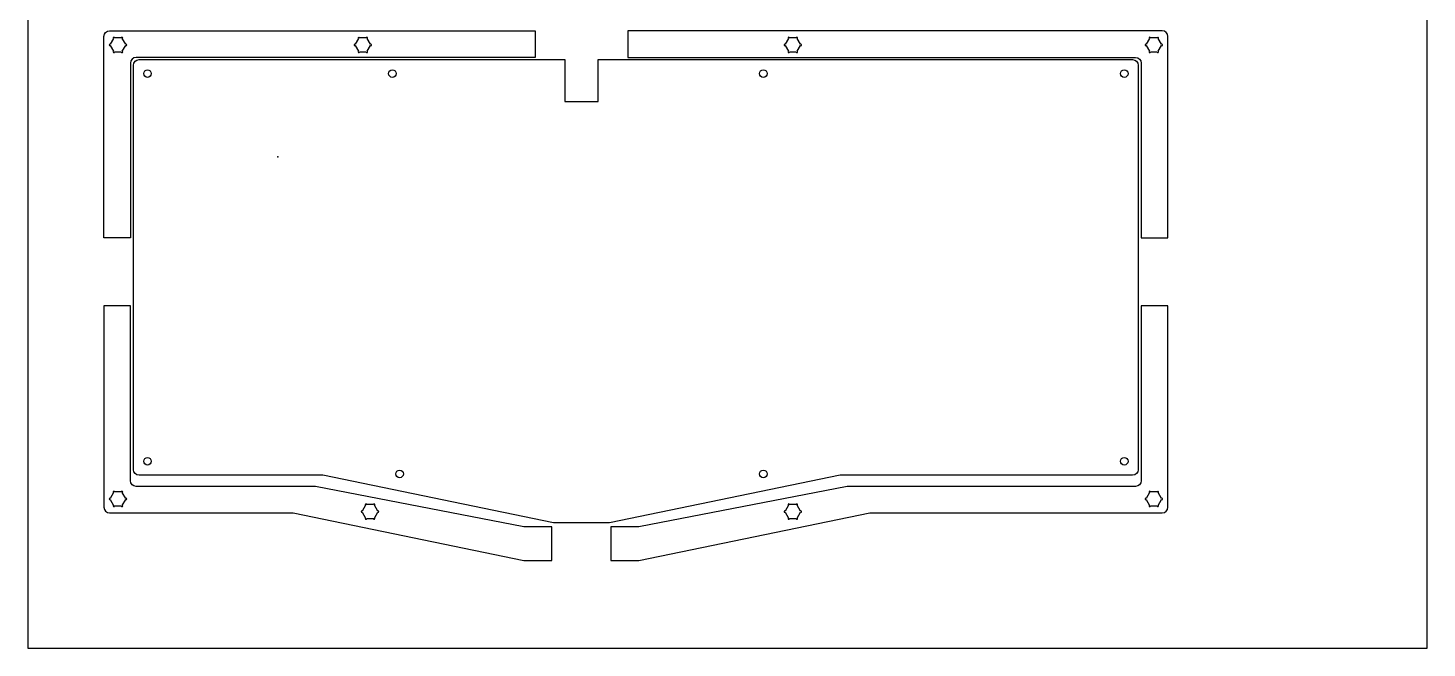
# Model space of a CAD drawing. Header units: centimetres. Extents: x -8.9 to 41.1, y -17.6 to 32.4.
# Drawn here: x -8.9 to 41.1, y -17.6 to 4.6 of the extents above; entities that cross this region are included whole.
import ezdxf

# ---------------------------------------------------------------- set-up
doc = ezdxf.new("R2010")
doc.units = ezdxf.units.CM
doc.header["$MEASUREMENT"] = 0
doc.layers.add('lasercut_adelheid_lopro v1_case', color=7, linetype='Continuous')
doc.layers.add('lasercut_adelheid_lopro v1_scale 500mm', color=7, linetype='Continuous')

msp = doc.modelspace()

# ---------------------------------------------------------------- linework, layer by layer
at = {"layer": 'lasercut_adelheid_lopro v1_case'}
for p, q in [((-6.017, 4.506), (9.193, 4.506)), ((9.193, 4.506), (9.193, 3.556)), ((12.504, 4.506), (12.504, 3.556)), ((31.603, 4.506), (12.504, 4.506)), ((-6.217, -2.892), (-6.217, 4.306)), ((-5.873, 4.235), (-5.993, 4.028)), ((-5.597, 4.256), (-5.836, 4.256)), ((-5.44, 4.028), (-5.56, 4.235)), ((2.88, 4.235), (2.76, 4.028)), ((3.156, 4.256), (2.917, 4.256)), ((3.313, 4.028), (3.193, 4.235)), ((18.248, 4.235), (18.128, 4.028)), ((18.524, 4.256), (18.285, 4.256)), ((18.681, 4.028), (18.561, 4.235)), ((31.147, 4.235), (31.027, 4.028)), ((31.423, 4.256), (31.184, 4.256)), ((31.58, 4.028), (31.46, 4.235)), ((31.803, -2.892), (31.803, 4.306)), ((-5.993, 3.985), (-5.873, 3.778)), ((-5.836, 3.756), (-5.597, 3.756)), ((-5.56, 3.778), (-5.44, 3.985)), ((9.193, 3.556), (-5.067, 3.556)), ((2.76, 3.985), (2.88, 3.778)), ((2.917, 3.756), (3.156, 3.756)), ((3.193, 3.778), (3.313, 3.985)), ((12.504, 3.556), (30.653, 3.556)), ((18.128, 3.985), (18.248, 3.778)), ((18.285, 3.756), (18.524, 3.756)), ((18.561, 3.778), (18.681, 3.985)), ((31.027, 3.985), (31.147, 3.778)), ((31.184, 3.756), (31.423, 3.756)), ((31.46, 3.778), (31.58, 3.985)), ((-5.267, 3.356), (-5.267, -2.892)), ((-5.161, -11.181), (-5.161, 3.278)), ((-4.961, 3.478), (10.249, 3.478)), ((10.249, 3.478), (10.249, 1.978)), ((11.449, 1.978), (11.449, 3.478)), ((11.449, 3.478), (30.548, 3.478)), ((30.748, 3.278), (30.748, -11.181)), ((30.853, 3.356), (30.853, -2.892)), ((10.249, 1.978), (11.449, 1.978)), ((-5.267, -2.892), (-6.217, -2.892)), ((30.853, -2.892), (31.803, -2.892)), ((-6.217, -5.329), (-6.217, -12.527)), ((-5.267, -5.329), (-6.217, -5.329)), ((-5.267, -11.577), (-5.267, -5.329)), ((31.803, -5.329), (30.853, -5.329)), ((30.853, -5.329), (30.853, -11.577)), ((31.803, -12.527), (31.803, -5.329)), ((1.602, -11.381), (-4.961, -11.381)), ((9.849, -13.081), (1.602, -11.381)), ((20.095, -11.381), (11.849, -13.081)), ((30.548, -11.381), (20.095, -11.381)), ((-5.873, -11.999), (-5.993, -12.206)), ((-5.597, -11.977), (-5.836, -11.977)), ((-5.44, -12.206), (-5.56, -11.999)), ((1.347, -11.777), (-5.067, -11.777)), ((8.793, -13.229), (1.347, -11.777)), ((20.35, -11.777), (12.904, -13.229)), ((30.653, -11.777), (20.35, -11.777)), ((31.147, -11.998), (31.027, -12.206)), ((31.423, -11.977), (31.184, -11.977)), ((31.58, -12.206), (31.46, -11.998)), ((-5.993, -12.249), (-5.873, -12.456)), ((-5.836, -12.477), (-5.597, -12.477)), ((-5.56, -12.456), (-5.44, -12.249)), ((3.136, -12.452), (3.017, -12.66)), ((3.412, -12.431), (3.174, -12.431)), ((3.569, -12.66), (3.45, -12.452)), ((18.248, -12.452), (18.128, -12.66)), ((18.524, -12.431), (18.285, -12.431)), ((18.681, -12.66), (18.561, -12.452)), ((31.027, -12.248), (31.147, -12.456)), ((31.184, -12.477), (31.423, -12.477)), ((31.46, -12.456), (31.58, -12.248)), ((-6.017, -12.727), (0.547, -12.727)), ((0.547, -12.727), (8.793, -14.428)), ((3.017, -12.702), (3.136, -12.91)), ((3.174, -12.931), (3.412, -12.931)), ((3.45, -12.91), (3.569, -12.702)), ((12.904, -14.427), (21.15, -12.727)), ((18.128, -12.702), (18.248, -12.91)), ((18.285, -12.931), (18.524, -12.931)), ((18.561, -12.91), (18.681, -12.702)), ((21.15, -12.727), (31.603, -12.727)), ((9.793, -13.229), (8.793, -13.229)), ((9.793, -14.428), (9.793, -13.229)), ((11.849, -13.081), (9.849, -13.081)), ((11.904, -13.229), (11.904, -14.427)), ((12.904, -13.229), (11.904, -13.229)), ((8.793, -14.428), (9.793, -14.428)), ((11.904, -14.427), (12.904, -14.427))]:
    msp.add_line(p, q, dxfattribs=at)
for points in [[(-6.217, 4.306), (-6.217, 4.417), (-6.127, 4.506), (-6.017, 4.506)], [(31.803, 4.306), (31.803, 4.417), (31.714, 4.506), (31.603, 4.506)], [(-5.428, 4.031), (-5.433, 4.031), (-5.437, 4.03), (-5.44, 4.028)], [(3.325, 4.031), (3.321, 4.031), (3.317, 4.03), (3.313, 4.028)], [(18.693, 4.031), (18.688, 4.031), (18.684, 4.03), (18.681, 4.028)], [(31.592, 4.031), (31.587, 4.031), (31.583, 4.03), (31.58, 4.028)], [(-5.067, 3.556), (-5.177, 3.556), (-5.267, 3.467), (-5.267, 3.356)], [(30.653, 3.556), (30.764, 3.556), (30.853, 3.467), (30.853, 3.356)], [(-5.161, 3.278), (-5.161, 3.388), (-5.072, 3.478), (-4.961, 3.478)], [(-4.796, 2.978), (-4.796, 3.052), (-4.735, 3.113), (-4.661, 3.113)], [(-4.661, 3.113), (-4.587, 3.113), (-4.526, 3.052), (-4.526, 2.978)], [(3.957, 2.978), (3.957, 3.052), (4.018, 3.113), (4.092, 3.113)], [(4.092, 3.113), (4.167, 3.113), (4.227, 3.052), (4.227, 2.978)], [(17.214, 2.978), (17.214, 3.052), (17.274, 3.113), (17.349, 3.113)], [(17.349, 3.113), (17.423, 3.113), (17.484, 3.052), (17.484, 2.978)], [(30.113, 2.978), (30.113, 3.052), (30.173, 3.113), (30.248, 3.113)], [(30.248, 3.113), (30.322, 3.113), (30.383, 3.052), (30.383, 2.978)], [(30.548, 3.478), (30.658, 3.478), (30.748, 3.388), (30.748, 3.278)], [(-4.661, 2.843), (-4.735, 2.843), (-4.796, 2.903), (-4.796, 2.978)], [(-4.526, 2.978), (-4.526, 2.903), (-4.587, 2.843), (-4.661, 2.843)], [(4.092, 2.843), (4.018, 2.843), (3.957, 2.903), (3.957, 2.978)], [(4.227, 2.978), (4.227, 2.903), (4.167, 2.843), (4.092, 2.843)], [(17.349, 2.843), (17.274, 2.843), (17.214, 2.903), (17.214, 2.978)], [(17.484, 2.978), (17.484, 2.903), (17.423, 2.843), (17.349, 2.843)], [(30.248, 2.843), (30.173, 2.843), (30.113, 2.903), (30.113, 2.978)], [(30.383, 2.978), (30.383, 2.903), (30.322, 2.843), (30.248, 2.843)], [(-4.796, -10.881), (-4.796, -10.807), (-4.735, -10.746), (-4.661, -10.746)], [(-4.661, -11.016), (-4.735, -11.016), (-4.796, -10.955), (-4.796, -10.881)], [(-4.661, -10.746), (-4.587, -10.746), (-4.526, -10.807), (-4.526, -10.881)], [(-4.526, -10.881), (-4.526, -10.955), (-4.587, -11.016), (-4.661, -11.016)], [(30.113, -10.881), (30.113, -10.807), (30.173, -10.746), (30.248, -10.746)], [(30.248, -11.016), (30.173, -11.016), (30.113, -10.955), (30.113, -10.881)], [(30.248, -10.746), (30.322, -10.746), (30.383, -10.807), (30.383, -10.881)], [(30.383, -10.881), (30.383, -10.955), (30.322, -11.016), (30.248, -11.016)], [(-4.961, -11.381), (-5.072, -11.381), (-5.161, -11.292), (-5.161, -11.181)], [(4.214, -11.335), (4.214, -11.261), (4.274, -11.2), (4.349, -11.2)], [(4.349, -11.47), (4.274, -11.47), (4.214, -11.409), (4.214, -11.335)], [(4.349, -11.2), (4.423, -11.2), (4.484, -11.261), (4.484, -11.335)], [(4.484, -11.335), (4.484, -11.409), (4.423, -11.47), (4.349, -11.47)], [(17.214, -11.335), (17.214, -11.261), (17.274, -11.2), (17.349, -11.2)], [(17.349, -11.47), (17.274, -11.47), (17.214, -11.409), (17.214, -11.335)], [(17.349, -11.2), (17.423, -11.2), (17.484, -11.261), (17.484, -11.335)], [(17.484, -11.335), (17.484, -11.409), (17.423, -11.47), (17.349, -11.47)], [(30.748, -11.181), (30.748, -11.292), (30.658, -11.381), (30.548, -11.381)], [(-5.067, -11.777), (-5.177, -11.777), (-5.267, -11.688), (-5.267, -11.577)], [(30.853, -11.577), (30.853, -11.688), (30.764, -11.777), (30.653, -11.777)], [(-5.428, -12.202), (-5.433, -12.202), (-5.437, -12.204), (-5.44, -12.206)], [(31.592, -12.202), (31.587, -12.202), (31.583, -12.204), (31.58, -12.206)], [(-6.217, -12.527), (-6.217, -12.638), (-6.127, -12.727), (-6.017, -12.727)], [(3.582, -12.656), (3.577, -12.656), (3.573, -12.658), (3.569, -12.66)], [(18.693, -12.656), (18.688, -12.656), (18.684, -12.658), (18.681, -12.66)], [(31.603, -12.727), (31.714, -12.727), (31.803, -12.638), (31.803, -12.527)]]:
    msp.add_open_spline(points, degree=3, dxfattribs=at)
for points, knots in [([(-5.993, 4.028), (-5.997, 4.03), (-6.001, 4.031), (-6.005, 4.031), (-6.019, 4.031), (-6.03, 4.02), (-6.03, 4.006), (-6.03, 3.992), (-6.019, 3.981), (-6.005, 3.981), (-6.001, 3.981), (-5.997, 3.983), (-5.993, 3.985)], [10, 10, 10, 10, 11, 11, 11, 12, 12, 12, 13, 13, 13, 14, 14, 14, 14]), ([(-5.836, 4.256), (-5.836, 4.27), (-5.847, 4.281), (-5.875, 4.281), (-5.886, 4.27), (-5.886, 4.256), (-5.886, 4.247), (-5.881, 4.239), (-5.873, 4.235)], [6, 6, 6, 6, 7, 7, 8, 8, 8, 9, 9, 9, 9]), ([(-5.56, 4.235), (-5.553, 4.239), (-5.547, 4.247), (-5.547, 4.256), (-5.547, 4.27), (-5.559, 4.281), (-5.572, 4.281), (-5.586, 4.281), (-5.597, 4.27), (-5.597, 4.256)], [2, 2, 2, 2, 3, 3, 3, 4, 4, 4, 5, 5, 5, 5]), ([(-5.44, 3.985), (-5.437, 3.983), (-5.433, 3.981), (-5.428, 3.981), (-5.414, 3.981), (-5.403, 3.992), (-5.403, 4.006), (-5.403, 4.02), (-5.414, 4.031), (-5.428, 4.031)], [23, 23, 23, 23, 24, 24, 24, 25, 25, 25, 26, 26, 26, 26]), ([(2.76, 4.028), (2.757, 4.03), (2.753, 4.031), (2.748, 4.031), (2.734, 4.031), (2.723, 4.02), (2.723, 4.006), (2.723, 3.992), (2.734, 3.981), (2.748, 3.981), (2.753, 3.981), (2.757, 3.983), (2.76, 3.985)], [10, 10, 10, 10, 11, 11, 11, 12, 12, 12, 13, 13, 13, 14, 14, 14, 14]), ([(2.917, 4.256), (2.917, 4.27), (2.906, 4.281), (2.879, 4.281), (2.867, 4.27), (2.867, 4.256), (2.867, 4.247), (2.873, 4.239), (2.88, 4.235)], [6, 6, 6, 6, 7, 7, 8, 8, 8, 9, 9, 9, 9]), ([(3.193, 4.235), (3.201, 4.239), (3.206, 4.247), (3.206, 4.256), (3.206, 4.27), (3.195, 4.281), (3.181, 4.281), (3.167, 4.281), (3.156, 4.27), (3.156, 4.256)], [2, 2, 2, 2, 3, 3, 3, 4, 4, 4, 5, 5, 5, 5]), ([(3.313, 3.985), (3.317, 3.983), (3.321, 3.981), (3.325, 3.981), (3.339, 3.981), (3.35, 3.992), (3.35, 4.006), (3.35, 4.02), (3.339, 4.031), (3.325, 4.031)], [23, 23, 23, 23, 24, 24, 24, 25, 25, 25, 26, 26, 26, 26]), ([(18.128, 4.028), (18.124, 4.03), (18.12, 4.031), (18.116, 4.031), (18.102, 4.031), (18.091, 4.02), (18.091, 4.006), (18.091, 3.992), (18.102, 3.981), (18.116, 3.981), (18.12, 3.981), (18.124, 3.983), (18.128, 3.985)], [10, 10, 10, 10, 11, 11, 11, 12, 12, 12, 13, 13, 13, 14, 14, 14, 14]), ([(18.285, 4.256), (18.285, 4.27), (18.274, 4.281), (18.246, 4.281), (18.235, 4.27), (18.235, 4.256), (18.235, 4.247), (18.24, 4.239), (18.248, 4.235)], [6, 6, 6, 6, 7, 7, 8, 8, 8, 9, 9, 9, 9]), ([(18.561, 4.235), (18.568, 4.239), (18.574, 4.247), (18.574, 4.256), (18.574, 4.27), (18.562, 4.281), (18.549, 4.281), (18.535, 4.281), (18.524, 4.27), (18.524, 4.256)], [2, 2, 2, 2, 3, 3, 3, 4, 4, 4, 5, 5, 5, 5]), ([(18.681, 3.985), (18.684, 3.983), (18.688, 3.981), (18.693, 3.981), (18.707, 3.981), (18.718, 3.992), (18.718, 4.006), (18.718, 4.02), (18.707, 4.031), (18.693, 4.031)], [23, 23, 23, 23, 24, 24, 24, 25, 25, 25, 26, 26, 26, 26]), ([(31.027, 4.028), (31.023, 4.03), (31.019, 4.031), (31.015, 4.031), (31.001, 4.031), (30.99, 4.02), (30.99, 4.006), (30.99, 3.992), (31.001, 3.981), (31.015, 3.981), (31.019, 3.981), (31.023, 3.983), (31.027, 3.985)], [10, 10, 10, 10, 11, 11, 11, 12, 12, 12, 13, 13, 13, 14, 14, 14, 14]), ([(31.184, 4.256), (31.184, 4.27), (31.173, 4.281), (31.145, 4.281), (31.134, 4.27), (31.134, 4.256), (31.134, 4.247), (31.139, 4.239), (31.147, 4.235)], [6, 6, 6, 6, 7, 7, 8, 8, 8, 9, 9, 9, 9]), ([(31.46, 4.235), (31.467, 4.239), (31.473, 4.247), (31.473, 4.256), (31.473, 4.27), (31.461, 4.281), (31.448, 4.281), (31.434, 4.281), (31.423, 4.27), (31.423, 4.256)], [2, 2, 2, 2, 3, 3, 3, 4, 4, 4, 5, 5, 5, 5]), ([(31.58, 3.985), (31.583, 3.983), (31.587, 3.981), (31.592, 3.981), (31.606, 3.981), (31.617, 3.992), (31.617, 4.006), (31.617, 4.02), (31.606, 4.031), (31.592, 4.031)], [23, 23, 23, 23, 24, 24, 24, 25, 25, 25, 26, 26, 26, 26]), ([(-5.873, 3.778), (-5.881, 3.773), (-5.886, 3.765), (-5.886, 3.756), (-5.886, 3.742), (-5.875, 3.731), (-5.847, 3.731), (-5.836, 3.742), (-5.836, 3.756)], [15, 15, 15, 15, 16, 16, 16, 17, 17, 18, 18, 18, 18]), ([(-5.597, 3.756), (-5.597, 3.742), (-5.586, 3.731), (-5.572, 3.731), (-5.559, 3.731), (-5.547, 3.742), (-5.547, 3.756), (-5.547, 3.765), (-5.553, 3.773), (-5.56, 3.778)], [19, 19, 19, 19, 20, 20, 20, 21, 21, 21, 22, 22, 22, 22]), ([(2.88, 3.778), (2.873, 3.773), (2.867, 3.765), (2.867, 3.756), (2.867, 3.742), (2.879, 3.731), (2.906, 3.731), (2.917, 3.742), (2.917, 3.756)], [15, 15, 15, 15, 16, 16, 16, 17, 17, 18, 18, 18, 18]), ([(3.156, 3.756), (3.156, 3.742), (3.167, 3.731), (3.181, 3.731), (3.195, 3.731), (3.206, 3.742), (3.206, 3.756), (3.206, 3.765), (3.201, 3.773), (3.193, 3.778)], [19, 19, 19, 19, 20, 20, 20, 21, 21, 21, 22, 22, 22, 22]), ([(18.248, 3.778), (18.24, 3.773), (18.235, 3.765), (18.235, 3.756), (18.235, 3.742), (18.246, 3.731), (18.274, 3.731), (18.285, 3.742), (18.285, 3.756)], [15, 15, 15, 15, 16, 16, 16, 17, 17, 18, 18, 18, 18]), ([(18.524, 3.756), (18.524, 3.742), (18.535, 3.731), (18.549, 3.731), (18.562, 3.731), (18.574, 3.742), (18.574, 3.756), (18.574, 3.765), (18.568, 3.773), (18.561, 3.778)], [19, 19, 19, 19, 20, 20, 20, 21, 21, 21, 22, 22, 22, 22]), ([(31.147, 3.778), (31.139, 3.773), (31.134, 3.765), (31.134, 3.756), (31.134, 3.742), (31.145, 3.731), (31.173, 3.731), (31.184, 3.742), (31.184, 3.756)], [15, 15, 15, 15, 16, 16, 16, 17, 17, 18, 18, 18, 18]), ([(31.423, 3.756), (31.423, 3.742), (31.434, 3.731), (31.448, 3.731), (31.461, 3.731), (31.473, 3.742), (31.473, 3.756), (31.473, 3.765), (31.467, 3.773), (31.46, 3.778)], [19, 19, 19, 19, 20, 20, 20, 21, 21, 21, 22, 22, 22, 22]), ([(-5.836, -11.977), (-5.836, -11.964), (-5.847, -11.952), (-5.875, -11.952), (-5.886, -11.964), (-5.886, -11.977), (-5.886, -11.987), (-5.881, -11.994), (-5.873, -11.999)], [6, 6, 6, 6, 7, 7, 8, 8, 8, 9, 9, 9, 9]), ([(-5.56, -11.999), (-5.553, -11.994), (-5.547, -11.987), (-5.547, -11.977), (-5.547, -11.964), (-5.559, -11.952), (-5.572, -11.952), (-5.586, -11.952), (-5.597, -11.964), (-5.597, -11.977)], [2, 2, 2, 2, 3, 3, 3, 4, 4, 4, 5, 5, 5, 5]), ([(31.184, -11.977), (31.184, -11.963), (31.173, -11.952), (31.145, -11.952), (31.134, -11.963), (31.134, -11.977), (31.134, -11.986), (31.139, -11.994), (31.147, -11.998)], [6, 6, 6, 6, 7, 7, 8, 8, 8, 9, 9, 9, 9]), ([(31.46, -11.998), (31.467, -11.994), (31.473, -11.986), (31.473, -11.977), (31.473, -11.963), (31.461, -11.952), (31.448, -11.952), (31.434, -11.952), (31.423, -11.963), (31.423, -11.977)], [2, 2, 2, 2, 3, 3, 3, 4, 4, 4, 5, 5, 5, 5]), ([(-5.993, -12.206), (-5.997, -12.204), (-6.001, -12.202), (-6.005, -12.202), (-6.019, -12.202), (-6.03, -12.214), (-6.03, -12.227), (-6.03, -12.241), (-6.019, -12.252), (-6.005, -12.252), (-6.001, -12.252), (-5.997, -12.251), (-5.993, -12.249)], [10, 10, 10, 10, 11, 11, 11, 12, 12, 12, 13, 13, 13, 14, 14, 14, 14]), ([(-5.873, -12.456), (-5.881, -12.46), (-5.886, -12.468), (-5.886, -12.477), (-5.886, -12.491), (-5.875, -12.502), (-5.847, -12.502), (-5.836, -12.491), (-5.836, -12.477)], [15, 15, 15, 15, 16, 16, 16, 17, 17, 18, 18, 18, 18]), ([(-5.597, -12.477), (-5.597, -12.491), (-5.586, -12.502), (-5.572, -12.502), (-5.559, -12.502), (-5.547, -12.491), (-5.547, -12.477), (-5.547, -12.468), (-5.553, -12.46), (-5.56, -12.456)], [19, 19, 19, 19, 20, 20, 20, 21, 21, 21, 22, 22, 22, 22]), ([(-5.44, -12.249), (-5.437, -12.251), (-5.433, -12.252), (-5.428, -12.252), (-5.414, -12.252), (-5.403, -12.241), (-5.403, -12.227), (-5.403, -12.214), (-5.414, -12.202), (-5.428, -12.202)], [23, 23, 23, 23, 24, 24, 24, 25, 25, 25, 26, 26, 26, 26]), ([(3.174, -12.431), (3.174, -12.417), (3.163, -12.406), (3.135, -12.406), (3.124, -12.417), (3.124, -12.431), (3.124, -12.44), (3.129, -12.448), (3.136, -12.452)], [6, 6, 6, 6, 7, 7, 8, 8, 8, 9, 9, 9, 9]), ([(3.45, -12.452), (3.457, -12.448), (3.462, -12.44), (3.462, -12.431), (3.462, -12.417), (3.451, -12.406), (3.437, -12.406), (3.424, -12.406), (3.412, -12.417), (3.412, -12.431)], [2, 2, 2, 2, 3, 3, 3, 4, 4, 4, 5, 5, 5, 5]), ([(18.285, -12.431), (18.285, -12.417), (18.274, -12.406), (18.246, -12.406), (18.235, -12.417), (18.235, -12.431), (18.235, -12.44), (18.24, -12.448), (18.248, -12.452)], [6, 6, 6, 6, 7, 7, 8, 8, 8, 9, 9, 9, 9]), ([(18.561, -12.452), (18.568, -12.448), (18.574, -12.44), (18.574, -12.431), (18.574, -12.417), (18.562, -12.406), (18.549, -12.406), (18.535, -12.406), (18.524, -12.417), (18.524, -12.431)], [2, 2, 2, 2, 3, 3, 3, 4, 4, 4, 5, 5, 5, 5]), ([(31.027, -12.206), (31.023, -12.204), (31.019, -12.202), (31.015, -12.202), (31.001, -12.202), (30.99, -12.213), (30.99, -12.227), (30.99, -12.241), (31.001, -12.252), (31.015, -12.252), (31.019, -12.252), (31.023, -12.251), (31.027, -12.248)], [10, 10, 10, 10, 11, 11, 11, 12, 12, 12, 13, 13, 13, 14, 14, 14, 14]), ([(31.147, -12.456), (31.139, -12.46), (31.134, -12.468), (31.134, -12.477), (31.134, -12.491), (31.145, -12.502), (31.173, -12.502), (31.184, -12.491), (31.184, -12.477)], [15, 15, 15, 15, 16, 16, 16, 17, 17, 18, 18, 18, 18]), ([(31.423, -12.477), (31.423, -12.491), (31.434, -12.502), (31.448, -12.502), (31.461, -12.502), (31.473, -12.491), (31.473, -12.477), (31.473, -12.468), (31.467, -12.46), (31.46, -12.456)], [19, 19, 19, 19, 20, 20, 20, 21, 21, 21, 22, 22, 22, 22]), ([(31.58, -12.248), (31.583, -12.251), (31.587, -12.252), (31.592, -12.252), (31.606, -12.252), (31.617, -12.241), (31.617, -12.227), (31.617, -12.213), (31.606, -12.202), (31.592, -12.202)], [23, 23, 23, 23, 24, 24, 24, 25, 25, 25, 26, 26, 26, 26]), ([(3.017, -12.66), (3.013, -12.658), (3.009, -12.656), (3.004, -12.656), (2.991, -12.656), (2.979, -12.667), (2.979, -12.681), (2.979, -12.695), (2.991, -12.706), (3.004, -12.706), (3.009, -12.706), (3.013, -12.705), (3.017, -12.702)], [10, 10, 10, 10, 11, 11, 11, 12, 12, 12, 13, 13, 13, 14, 14, 14, 14]), ([(3.136, -12.91), (3.129, -12.914), (3.124, -12.922), (3.124, -12.931), (3.124, -12.945), (3.135, -12.956), (3.163, -12.956), (3.174, -12.945), (3.174, -12.931)], [15, 15, 15, 15, 16, 16, 16, 17, 17, 18, 18, 18, 18]), ([(3.412, -12.931), (3.412, -12.945), (3.424, -12.956), (3.437, -12.956), (3.451, -12.956), (3.462, -12.945), (3.462, -12.931), (3.462, -12.922), (3.457, -12.914), (3.45, -12.91)], [19, 19, 19, 19, 20, 20, 20, 21, 21, 21, 22, 22, 22, 22]), ([(3.569, -12.702), (3.573, -12.705), (3.577, -12.706), (3.582, -12.706), (3.596, -12.706), (3.607, -12.695), (3.607, -12.681), (3.607, -12.667), (3.596, -12.656), (3.582, -12.656)], [23, 23, 23, 23, 24, 24, 24, 25, 25, 25, 26, 26, 26, 26]), ([(18.128, -12.66), (18.124, -12.658), (18.12, -12.656), (18.116, -12.656), (18.102, -12.656), (18.091, -12.667), (18.091, -12.681), (18.091, -12.695), (18.102, -12.706), (18.116, -12.706), (18.12, -12.706), (18.124, -12.704), (18.128, -12.702)], [10, 10, 10, 10, 11, 11, 11, 12, 12, 12, 13, 13, 13, 14, 14, 14, 14]), ([(18.248, -12.91), (18.24, -12.914), (18.235, -12.922), (18.235, -12.931), (18.235, -12.945), (18.246, -12.956), (18.274, -12.956), (18.285, -12.945), (18.285, -12.931)], [15, 15, 15, 15, 16, 16, 16, 17, 17, 18, 18, 18, 18]), ([(18.524, -12.931), (18.524, -12.945), (18.535, -12.956), (18.549, -12.956), (18.562, -12.956), (18.574, -12.945), (18.574, -12.931), (18.574, -12.922), (18.568, -12.914), (18.561, -12.91)], [19, 19, 19, 19, 20, 20, 20, 21, 21, 21, 22, 22, 22, 22]), ([(18.681, -12.702), (18.684, -12.704), (18.688, -12.706), (18.693, -12.706), (18.707, -12.706), (18.718, -12.695), (18.718, -12.681), (18.718, -12.667), (18.707, -12.656), (18.693, -12.656)], [23, 23, 23, 23, 24, 24, 24, 25, 25, 25, 26, 26, 26, 26])]:
    msp.add_open_spline(points, degree=3, knots=knots, dxfattribs=at)
at = {"layer": 'lasercut_adelheid_lopro v1_scale 500mm'}
for p, q in [((-8.932, 32.443), (-8.932, -17.557)), ((41.068, -17.557), (41.068, 32.443)), ((-8.932, -17.557), (41.068, -17.557))]:
    msp.add_line(p, q, dxfattribs=at)
msp.add_point((0, 0), dxfattribs=at)

doc.saveas('drawing.dxf')
